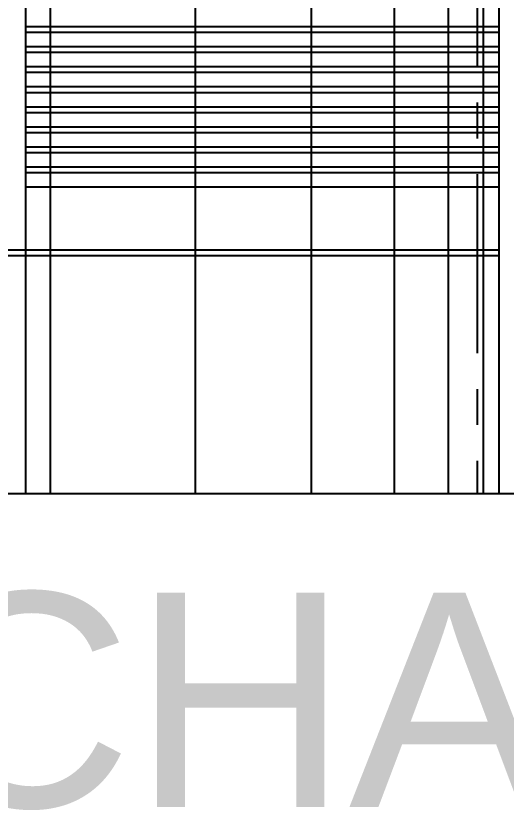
# Model space of a CAD drawing. Extents: x 915 to 2178, y -798 to 165.
# Drawn here: x 1319.585 to 1321.294, y -747.135 to -744.363 of the extents above; entities that cross this region are included whole.
import ezdxf

# ---------------------------------------------------------------- set-up
doc = ezdxf.new("R2010")
doc.units = 0
doc.header["$LTSCALE"] = 0.5
doc.header["$MEASUREMENT"] = 0
doc.linetypes.add('CENTER', pattern=[2, 1.25, -0.25, 0.25, -0.25])
for name, color, linetype in [('EJES', 125, 'CENTER'), ('MEM', 7, 'CONTINUOUS'), ('MOBILIARIO', 125, 'CONTINUOUS'), ('muro_facahda', 33, 'CONTINUOUS')]:
    doc.layers.add(name, color=color, linetype=linetype)
doc.styles.add('SWISS', font='SAS_____.pfb')

msp = doc.modelspace()

# ---------------------------------------------------------------- linework, layer by layer
at = {"layer": 'EJES'}
msp.add_line((1321.1936, -733.9158), (1321.1936, -746.03), dxfattribs=at)
at = {"layer": 'MOBILIARIO'}
for p, q in [((1319.704, -741.83), (1319.704, -746.03)), ((1320.2095, -741.83), (1320.2095, -746.03)), ((1320.6139, -741.83), (1320.6139, -746.03)), ((1320.9037, -741.83), (1320.9037, -746.03)), ((1321.0924, -741.83), (1321.0924, -746.03)), ((1321.2137, -741.83), (1321.2137, -746.03)), ((1319.6186, -744.4), (1321.2686, -744.4)), ((1319.6186, -744.42), (1321.2686, -744.42)), ((1319.6186, -744.47), (1321.2686, -744.47)), ((1319.6186, -744.49), (1321.2686, -744.49)), ((1319.6186, -744.54), (1321.2686, -744.54)), ((1319.6186, -744.56), (1321.2686, -744.56)), ((1319.6186, -744.61), (1321.2686, -744.61)), ((1319.6186, -744.63), (1321.2686, -744.63)), ((1319.6186, -744.68), (1321.2686, -744.68)), ((1319.6186, -744.7), (1321.2686, -744.7)), ((1319.6186, -744.75), (1321.2686, -744.75)), ((1319.6186, -744.77), (1321.2686, -744.77)), ((1319.6186, -744.82), (1321.2686, -744.82)), ((1319.6186, -744.84), (1321.2686, -744.84)), ((1319.6186, -744.89), (1321.2686, -744.89)), ((1319.6186, -744.91), (1321.2686, -744.91)), ((1318.6312, -745.2), (1321.2686, -745.2)), ((1318.6315, -745.18), (1321.2686, -745.18))]:
    msp.add_line(p, q, dxfattribs=at)
at = {"layer": 'muro_facahda'}
for p, q in [((1319.6186, -741.83), (1319.6186, -746.03)), ((1321.2686, -741.83), (1321.2686, -746.03)), ((1319.6186, -744.96), (1321.2686, -744.96)), ((1308.004, -746.03), (1327.971, -746.03))]:
    msp.add_line(p, q, dxfattribs=at)

# ---------------------------------------------------------------- texts
at = {"layer": 'MEM', "style": 'SWISS'}
msp.add_text('FACHADA PRINCIPAL', height=0.748486, dxfattribs=at).set_placement((1317.8997, -747.1246))

doc.saveas('drawing.dxf')
